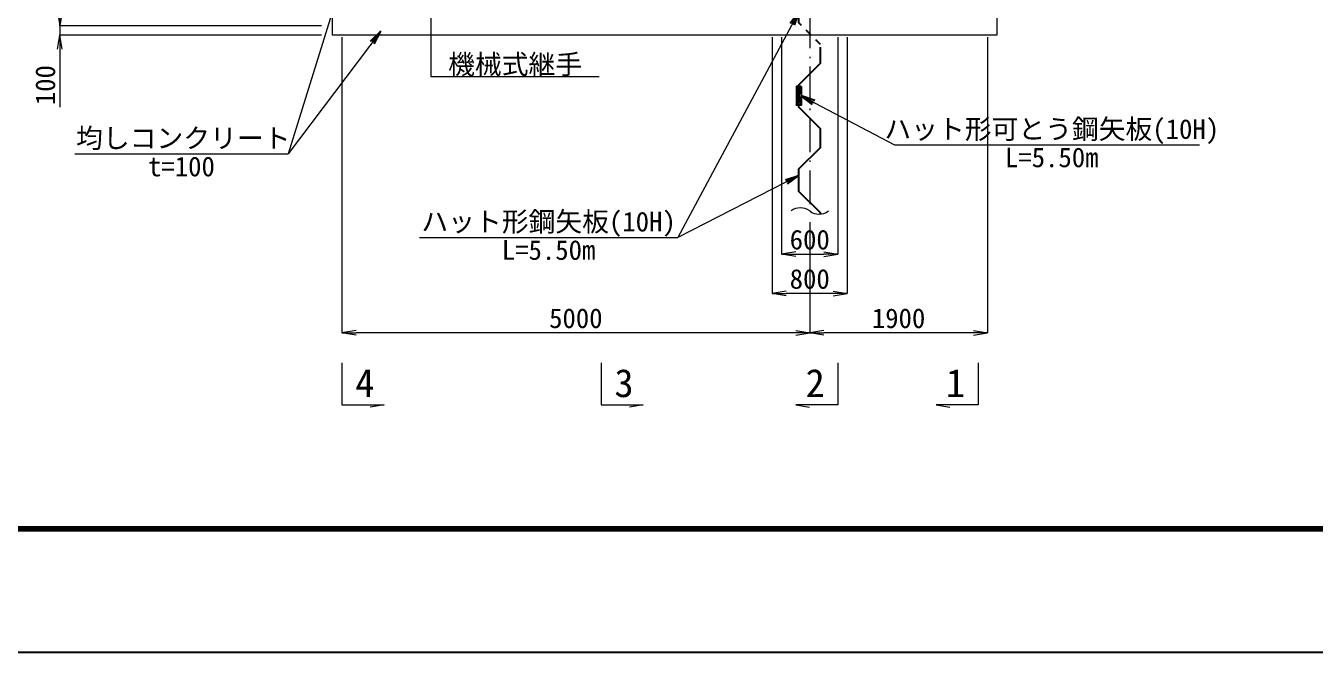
# Model space of a CAD drawing. Header units: millimetres. Extents: x 156724 to 219930, y -98905 to 17820.
# Drawn here: x 198791 to 212575, y -17820 to -11125 of the extents above; entities that cross this region are included whole.
import ezdxf
from ezdxf.enums import TextEntityAlignment as Align

# ---------------------------------------------------------------- set-up
doc = ezdxf.new("R2010")
doc.units = ezdxf.units.MM
doc.header["$LTSCALE"] = 60
doc.header["$PDSIZE"] = 300
for name, pattern in [('SXF_一点短鎖線', [9.25, 6, -1.5, 0.25, -1.5]), ('SXF_跳び破線', [12, 6, -6]), ('一点短鎖線', [9.25, 6, -1.5, 0.25, -1.5])]:
    doc.linetypes.add(name, pattern=pattern)
doc.layers.get('Defpoints').update_dxf_attribs({"color": 151})
for name, color, linetype, lineweight in [('D-BMK', 2, 'SXF_一点短鎖線', 13), ('D-STR-DIM', 7, 'Continuous', 13), ('D-STR-HTXT', 7, 'Continuous', 13), ('D-STR-STR1', 2, 'Continuous', 13), ('D-STR-STR3', 4, 'Continuous', 25), ('D-STR-STR7', 1, 'Continuous', 13), ('D-STR-TXT', 7, 'Continuous', 13), ('D-TTL', 2, 'Continuous', 140)]:
    doc.layers.add(name, color=color, linetype=linetype, lineweight=lineweight)
doc.styles.add('MS ゴシック', font='MS Gothic.ttf')
doc.styles.add('ＭＳ ゴシック', font='MS Gothic.ttf')
doc.dimstyles.new('DIM-60', dxfattribs={"dimscale": 60, "dimtxt": 3.5, "dimasz": 2.5, "dimexe": 0, "dimexo": 2, "dimgap": 0.8, "dimtad": 1, "dimdec": 0, "dimzin": 0, "dimdsep": 46, "dimtxsty": 'MS ゴシック', "dimblk": 'OPEN', "dimcen": 0.1, "dimclrd": 256, "dimclre": 256, "dimclrt": 256, "dimaunit": 1, "dimadec": 4, "dimazin": 0, "dimtfac": 1, "dimtdec": 0, "dimtmove": 0, "dimatfit": 3, "dimldrblk": 'OPEN', "dimfxl": 1, "dimtolj": 1, "dimtzin": 0, "dimlwd": -1, "dimlwe": -1, "dimarcsym": 0})
doc.dimstyles.new('DIM-60-F', dxfattribs={"dimscale": 60, "dimtxt": 3.5, "dimasz": 2.5, "dimexe": 0, "dimexo": 2, "dimgap": 0.8, "dimtad": 1, "dimdec": 0, "dimzin": 0, "dimdsep": 46, "dimtxsty": 'MS ゴシック', "dimblk": 'OPEN', "dimcen": 0.1, "dimaunit": 1, "dimadec": 4, "dimazin": 0, "dimtfac": 1, "dimtdec": 0, "dimtmove": 2, "dimatfit": 3, "dimldrblk": 'OPEN', "dimfxl": 1, "dimtolj": 1, "dimtzin": 0, "dimlwd": -1, "dimlwe": -1, "dimarcsym": 2})

# ---------------------------------------------------------------- blocks, each defined once
blk = doc.blocks.new('_Open')
at = {"color": 0, "linetype": 'ByBlock', "lineweight": -2}
for p, q in [((-1, 0.167), (0, 0)), ((-1, -0.167), (0, 0)), ((0, 0), (-1, 0))]:
    blk.add_line(p, q, dxfattribs=at)
blk = doc.blocks.new('*D264')
at = {"layer": 'D-STR-DIM', "transparency": 16777216}
for p, q in [((199154, -10975), (199154, -10825)), ((201951, -11125), (199154, -11125)), ((199154, -11125), (199154, -11225)), ((201951, -11225), (199154, -11225)), ((199154, -11375), (199154, -11993))]:
    blk.add_line(p, q, dxfattribs=at)
at = {"layer": 'Defpoints', "color": 0, "transparency": 16777216}
for p in [(202071, -11125), (199154, -11225), (202071, -11225)]:
    blk.add_point(p, dxfattribs=at)
at = {"layer": 'D-STR-DIM', "transparency": 16777216, "xscale": 150, "yscale": 150, "zscale": 150}
for p, rotation in [((199154, -11125), 270), ((199154, -11225), 90)]:
    blk.add_blockref('_Open', p, dxfattribs=dict(at, rotation=rotation))
at = {"layer": 'D-STR-DIM', "transparency": 16777216, "insert": (199001, -11759), "char_height": 210, "attachment_point": 5, "rotation": 90, "style": 'MS ゴシック'}
blk.add_mtext('\\A1;100', dxfattribs=at)
blk = doc.blocks.new('*D378')
at = {"layer": 'D-STR-DIM', "color": 0, "transparency": 16777216}
for p, q in [((209071, -11245), (209071, -14405)), ((207171, -13225), (207171, -14405)), ((208921, -14405), (207321, -14405))]:
    blk.add_line(p, q, dxfattribs=at)
at = {"layer": 'Defpoints', "color": 0, "transparency": 16777216}
for p in [(209071, -11125), (207171, -13105), (207171, -14405)]:
    blk.add_point(p, dxfattribs=at)
at = {"layer": 'D-STR-DIM', "color": 0, "transparency": 16777216, "xscale": 150, "yscale": 150, "zscale": 150, "rotation": 180}
blk.add_blockref('_Open', (207171, -14405), dxfattribs=at)
at = {"layer": 'D-STR-DIM', "color": 0, "transparency": 16777216, "xscale": 150, "yscale": 150, "zscale": 150}
blk.add_blockref('_Open', (209071, -14405), dxfattribs=at)
at = {"layer": 'D-STR-DIM', "color": 0, "transparency": 16777216, "insert": (208121, -14252), "char_height": 210, "attachment_point": 5, "style": 'MS ゴシック'}
blk.add_mtext('\\A1;1900', dxfattribs=at)
blk = doc.blocks.new('*D379')
at = {"layer": 'D-STR-DIM', "color": 0, "transparency": 16777216}
for p, q in [((202171, -11245), (202171, -14405)), ((207171, -13225), (207171, -14405)), ((207021, -14405), (202321, -14405))]:
    blk.add_line(p, q, dxfattribs=at)
at = {"layer": 'Defpoints', "color": 0, "transparency": 16777216}
for p in [(202171, -11125), (207171, -13105), (202171, -14405)]:
    blk.add_point(p, dxfattribs=at)
at = {"layer": 'D-STR-DIM', "color": 0, "transparency": 16777216, "xscale": 150, "yscale": 150, "zscale": 150, "rotation": 180}
blk.add_blockref('_Open', (202171, -14405), dxfattribs=at)
at = {"layer": 'D-STR-DIM', "color": 0, "transparency": 16777216, "xscale": 150, "yscale": 150, "zscale": 150}
blk.add_blockref('_Open', (207171, -14405), dxfattribs=at)
at = {"layer": 'D-STR-DIM', "color": 0, "transparency": 16777216, "insert": (204671, -14252), "char_height": 210, "attachment_point": 5, "style": 'MS ゴシック'}
blk.add_mtext('\\A1;5000', dxfattribs=at)
blk = doc.blocks.new('*D380')
at = {"layer": 'D-STR-DIM', "color": 0, "transparency": 16777216}
for p, q in [((206871, -11245), (206871, -13565)), ((207471, -11245), (207471, -13565)), ((207021, -13565), (207321, -13565))]:
    blk.add_line(p, q, dxfattribs=at)
at = {"layer": 'Defpoints', "color": 0, "transparency": 16777216}
for p in [(206871, -11125), (207471, -11125), (207471, -13565)]:
    blk.add_point(p, dxfattribs=at)
at = {"layer": 'D-STR-DIM', "color": 0, "transparency": 16777216, "xscale": 150, "yscale": 150, "zscale": 150, "rotation": 180}
blk.add_blockref('_Open', (206871, -13565), dxfattribs=at)
at = {"layer": 'D-STR-DIM', "color": 0, "transparency": 16777216, "xscale": 150, "yscale": 150, "zscale": 150}
blk.add_blockref('_Open', (207471, -13565), dxfattribs=at)
at = {"layer": 'D-STR-DIM', "color": 0, "transparency": 16777216, "insert": (207171, -13412), "char_height": 210, "attachment_point": 5, "style": 'MS ゴシック'}
blk.add_mtext('\\A1;600', dxfattribs=at)
blk = doc.blocks.new('*D381')
at = {"layer": 'D-STR-DIM', "color": 0, "transparency": 16777216}
for p, q in [((206771, -11245), (206771, -13985)), ((207571, -11245), (207571, -13985)), ((207421, -13985), (206921, -13985))]:
    blk.add_line(p, q, dxfattribs=at)
at = {"layer": 'Defpoints', "color": 0, "transparency": 16777216}
for p in [(206771, -11125), (207571, -11125), (206771, -13985)]:
    blk.add_point(p, dxfattribs=at)
at = {"layer": 'D-STR-DIM', "color": 0, "transparency": 16777216, "xscale": 150, "yscale": 150, "zscale": 150, "rotation": 180}
blk.add_blockref('_Open', (206771, -13985), dxfattribs=at)
at = {"layer": 'D-STR-DIM', "color": 0, "transparency": 16777216, "xscale": 150, "yscale": 150, "zscale": 150}
blk.add_blockref('_Open', (207571, -13985), dxfattribs=at)
at = {"layer": 'D-STR-DIM', "color": 0, "transparency": 16777216, "insert": (207171, -13832), "char_height": 210, "attachment_point": 5, "style": 'MS ゴシック'}
blk.add_mtext('\\A1;800', dxfattribs=at)

msp = doc.modelspace()

# ---------------------------------------------------------------- linework, layer by layer
at = {"layer": 'D-BMK', "linetype": '一点短鎖線'}
msp.add_line((207171.1, -4345.4), (207171.1, -13104.1), dxfattribs=at)
at = {"layer": 'D-STR-HTXT'}
for p, q in [((208078.3, -12396.3), (211338.3, -12396.3)), ((199314.7, -12493.4), (201595, -12493.4)), ((202999.6, -13386), (205759.6, -13386))]:
    msp.add_line(p, q, dxfattribs=at)
msp.add_lwpolyline([(203121.9, -11665.3), (204921.9, -11665.3)], dxfattribs=at)
at = {"layer": 'D-STR-HTXT', "linetype": 'Continuous'}
for points in [[(202170.8, -14726.6), (202170.8, -15176.6), (202620.8, -15176.6), (202473, -15202.6)], [(204941, -14726.6), (204941, -15176.6), (205391, -15176.6), (205243.3, -15202.6)], [(207471.1, -14726.6), (207471.1, -15176.6), (207021.1, -15176.6), (207168.8, -15202.6)], [(208971.4, -14726.6), (208971.4, -15176.6), (208521.4, -15176.6), (208669.1, -15202.6)]]:
    msp.add_lwpolyline(points, dxfattribs=at)
at = {"layer": 'D-STR-STR1'}
for centre, start, end in [((207071.1, -13234.9), 52.58932, 127.41068), ((207271.1, -12973.4), 232.58932, 307.41068)]:
    msp.add_arc(centre, 164.6, start, end, dxfattribs=at)
at = {"layer": 'D-STR-STR3', "linetype": 'SXF_跳び破線', "ltscale": 0.2}
msp.add_lwpolyline([(207286.1, -11424.8), (207286.1, -11324.8), (207056.1, -11094.8), (207056.1, -10974.8), (207056.1, -10854.8), (207286.1, -10624.8), (207286.1, -10524.8)], dxfattribs=at)
at = {"layer": 'D-STR-STR3', "ltscale": 0.2}
for points in [[(207286.1, -13137.3), (207286.1, -13124.8), (207056.1, -12894.8), (207056.1, -12654.8), (207286.1, -12424.8), (207286.1, -12324.8), (207286.1, -12224.8), (207056.1, -11994.8), (207056.1, -11754.8), (207286.1, -11524.8), (207286.1, -11424.8)], [(207031.1, -11774.8), (207031.1, -11974.8)], [(207081.1, -11774.8), (207081.1, -11974.8)]]:
    msp.add_lwpolyline(points, dxfattribs=at)
msp.add_lwpolyline([(207081.1, -11774.8), (207031.1, -11774.8), (207081.1, -11974.8), (207031.1, -11974.8)], close=True, dxfattribs=at)
at = {"layer": 'D-STR-STR7'}
msp.add_lwpolyline([(202070.8, -8024.8), (202070.8, -6224.8), (209171.1, -6224.8), (209171.1, -11224.8), (202070.8, -11224.8), (202070.8, -9424.8)], dxfattribs=at)
at = {"layer": 'D-TTL'}
msp.add_lwpolyline([(170699.5, 16500), (170699.5, -16500), (218699.5, -16500), (218699.5, 16500)], close=True, dxfattribs=at)
at = {"layer": 'Defpoints', "color": 1}
msp.add_lwpolyline([(169469.5, 17820), (169469.5, -17820), (219929.5, -17820), (219929.5, 17820)], close=True, dxfattribs=at)

# ---------------------------------------------------------------- texts
at = {"layer": 'D-STR-HTXT', "linetype": 'Continuous', "style": 'ＭＳ ゴシック'}
for s, p in [('4', (202415.7, -15093.2)), ('3', (205186, -15093.2)), ('2', (207229.2, -15093.2)), ('1', (208729.5, -15093.2))]:
    msp.add_text(s, height=300, dxfattribs=at).set_placement(p, align=Align.CENTER)
at = {"layer": 'D-STR-TXT', "style": 'MS ゴシック'}
for s, p in [('ハット形可とう鋼矢板(10H)', (209758.3, -12396.3)), ('均しコンクリート', (200474.2, -12493.4)), ('ハット形鋼矢板(10H)', (204379.6, -13386))]:
    msp.add_text(s, height=210, dxfattribs=at).set_placement(p, align=Align.BOTTOM_CENTER)
for s, p in [('t=100', (200455, -12523.4)), ('L=5.50m', (209758.3, -12426.3)), ('L=5.50m', (204379.6, -13416))]:
    msp.add_text(s, height=210, dxfattribs=at).set_placement(p, align=Align.TOP_CENTER)
at = {"layer": 'D-STR-TXT', "insert": (204021.9, -11665.3), "char_height": 210, "attachment_point": 8, "style": 'MS ゴシック'}
msp.add_mtext('機械式継手', dxfattribs=at)

# ---------------------------------------------------------------- dimensions: what is measured, and where the dimension line sits
at = {"layer": 'D-STR-DIM'}
dim = msp.add_linear_dim(base=(199153.8, -11224.8), p1=(202070.8, -11124.8), p2=(202070.8, -11224.8), angle=270, dimstyle='DIM-60', dxfattribs=at)
dim.commit()
dim.dimension.update_dxf_attribs({"geometry": '*D264', "text_midpoint": (199153.8, -11758.8), "dimtype": 160})
for base, p1, p2, picture, middle in [((202170.8, -14405.4), (207171.1, -13105.4), (202170.8, -11124.8), '*D379', (204670.9, -14252.4)), ((206771.1, -13985.4), (207571.1, -11124.8), (206771.1, -11124.8), '*D381', (207171.1, -13832.4)), ((207471.1, -13565.4), (206871.1, -11124.8), (207471.1, -11124.8), '*D380', (207171.1, -13412.4)), ((207171.1, -14405.4), (209071.1, -11124.8), (207171.1, -13105.4), '*D378', (208121.1, -14252.4))]:
    dim = msp.add_linear_dim(base=base, p1=p1, p2=p2, dimstyle='DIM-60-F', dxfattribs=at)
    dim.commit()
    dim.dimension.update_dxf_attribs({"geometry": picture, "text_midpoint": middle})

# ---------------------------------------------------------------- leaders
at = {"layer": 'D-STR-HTXT'}
for points in [[(203121.9, -9332.8), (203121.9, -11665.3)], [(202113.9, -10829.5), (201595, -12493.4)], [(207056.1, -10974.8), (205759.6, -13386)], [(202585.9, -11183.1), (201595, -12493.4)], [(207081.1, -11874.8), (208078.3, -12396.3)], [(207056.1, -12724.8), (205759.6, -13386)]]:
    msp.add_leader(points, dimstyle='DIM-60-F', override={"dimtad": 0}, dxfattribs=at)

doc.saveas('drawing.dxf')
